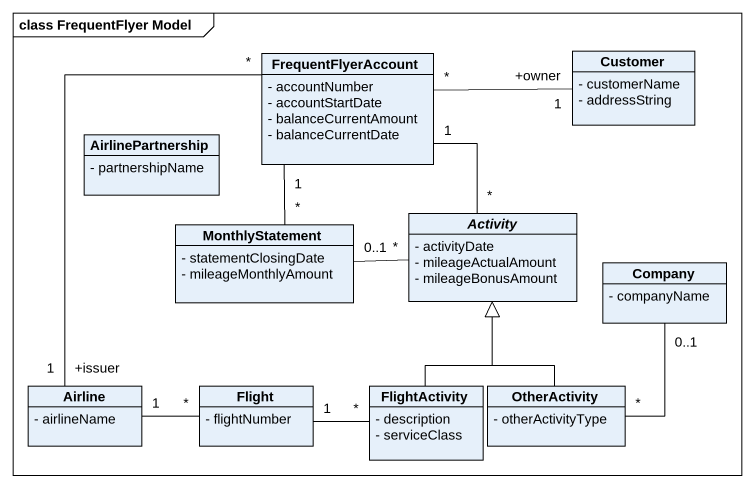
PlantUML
@startuml
mainframe class FrequentFlyer Model
hide circle
hide empty members
skinparam classAttributeIconSize 0
class FrequentFlyerAccount {
  - accountNumber
  - accountStartDate
  - balanceCurrentAmount
  - balanceCurrentDate
}
class Customer {
  - customerName
  - addressString
}
class AirlinePartnership {
  - partnershipName
}
class MonthlyStatement {
  - statementClosingDate
  - mileageMonthlyAmount
}
abstract class Activity {
  - activityDate
  - mileageActualAmount
  - mileageBonusAmount
}
class Company {
  - companyName
}
class Airline {
  - airlineName
}
class Flight {
  - flightNumber
}
class FlightActivity {
  - description
  - serviceClass
}
class OtherActivity {
  - otherActivityType
}
FrequentFlyerAccount "1" -- "*" MonthlyStatement
FrequentFlyerAccount "1" -- "*" Activity
Customer "+owner\n1" -left- "*" FrequentFlyerAccount
MonthlyStatement "0..1" -right- "*" Activity
Airline "+issuer\n1" -up- "*" FrequentFlyerAccount
Airline "1" -right- "*" Flight
Flight "1" -right- "*" FlightActivity
FlightActivity -up-|> Activity
OtherActivity -up-|> Activity
OtherActivity "*" -up- "0..1" Company
@enduml
